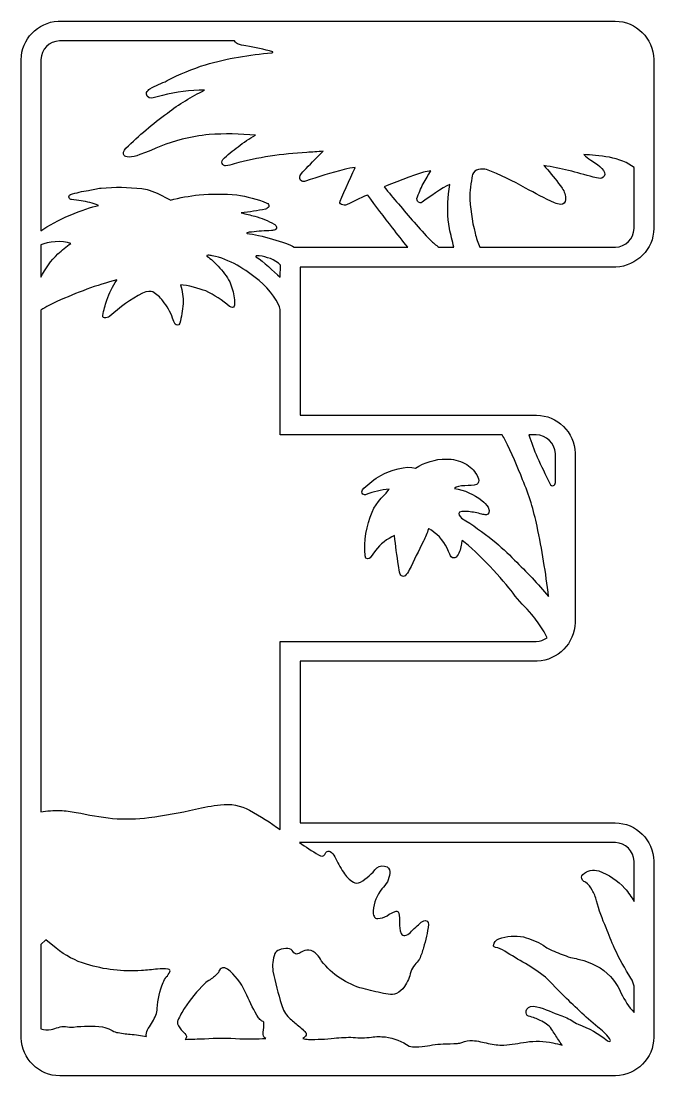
# Model space of a CAD drawing. Extents: x 0 to 1325, y -1 to 1049.
# Drawn here: x 0 to 306, y 539 to 1049 of the extents above; entities that cross this region are included whole.
import ezdxf

# ---------------------------------------------------------------- set-up
doc = ezdxf.new("R2010")
doc.units = 0
doc.header["$MEASUREMENT"] = 0
doc.layers.add('Layer 1', color=7, linetype='Continuous', lineweight=0)

msp = doc.modelspace()

# ---------------------------------------------------------------- linework, layer by layer
at = {"layer": 'Layer 1', "color": 1, "lineweight": 25, "true_color": 0xff0000}
for points, knots in [([(17.87, 1048.83), (7.96, 1048.24), (0.18, 1040.12), (0, 1030.19), (0, 1030.19), (0, 556.99), (0, 556.99), (0.34, 546.87), (8.54, 538.8), (18.66, 538.62), (18.66, 538.62), (287.5, 538.62), (287.5, 538.62), (297.68, 538.91), (305.84, 547.13), (306.05, 557.31), (306.05, 557.31), (306.05, 642.53), (306.05, 642.53), (305.79, 652.71), (297.55, 660.88), (287.37, 661.05), (287.37, 661.05), (134.91, 661.05), (134.91, 661.05), (134.91, 661.05), (134.91, 739.27), (134.91, 739.27), (134.91, 739.27), (249.61, 739.27), (249.61, 739.27), (259.69, 739.66), (267.72, 747.84), (267.93, 757.93), (267.93, 757.93), (267.93, 839.89), (267.93, 839.89), (267.59, 850), (259.39, 858.07), (249.27, 858.25), (249.27, 858.25), (134.91, 858.25), (134.91, 858.25), (134.91, 858.25), (134.91, 929.89), (134.91, 929.89), (134.91, 929.89), (287.68, 929.89), (287.68, 929.89), (297.78, 930.26), (305.84, 938.45), (306.05, 948.55), (306.05, 948.55), (306.05, 1030.33), (306.05, 1030.33), (305.79, 1040.51), (297.55, 1048.69), (287.37, 1048.86), (287.37, 1048.86), (18.35, 1048.86), (18.35, 1048.86), (18.35, 1048.86), (17.87, 1048.83), (17.87, 1048.83)], [0, 0, 0, 0, 1, 1, 1, 2, 2, 2, 3, 3, 3, 4, 4, 4, 5, 5, 5, 6, 6, 6, 7, 7, 7, 8, 8, 8, 9, 9, 9, 10, 10, 10, 11, 11, 11, 12, 12, 12, 13, 13, 13, 14, 14, 14, 15, 15, 15, 16, 16, 16, 17, 17, 17, 18, 18, 18, 19, 19, 19, 20, 20, 20, 21, 21, 21, 21]), ([(103.29, 1039.31), (103.46, 1038.65), (103.95, 1038.12), (104.59, 1037.9), (105.94, 1037.43), (107.34, 1037.08), (108.76, 1036.88), (113.12, 1036.17), (117.44, 1035.19), (121.69, 1033.96), (121.84, 1033.81), (121.87, 1033.53), (121.25, 1033.44), (110.4, 1032.68), (99.65, 1030.78), (89.19, 1027.77), (82.81, 1025.77), (76.62, 1023.19), (70.71, 1020.06), (67.99, 1018.66), (64.96, 1017.7), (62.33, 1016.17), (61.64, 1015.69), (61.07, 1015.06), (60.67, 1014.33), (60.39, 1013.4), (61.1, 1011.31), (63.27, 1011.57), (64.97, 1011.95), (66.66, 1012.39), (68.33, 1012.89), (74.98, 1014.62), (81.84, 1015.46), (88.71, 1015.38), (82.35, 1012.37), (76.32, 1008.68), (70.73, 1004.39), (63.68, 999.19), (57, 993.5), (50.73, 987.38), (49.46, 986.28), (49.16, 984.51), (49.84, 983.77), (50.3, 983.17), (53.34, 982.37), (57.5, 984.3), (64.79, 986.94), (70.37, 989.87), (77.9, 991.73), (82.18, 992.74), (86.53, 993.49), (90.91, 993.95), (98.4, 994.44), (105.91, 994.34), (113.39, 993.66), (110.4, 992.07), (107.58, 990.21), (104.95, 988.08), (102.36, 986.17), (99.88, 984.11), (97.53, 981.91), (96.96, 981.17), (96.98, 980.13), (97.58, 979.42), (97.89, 979.03), (98.36, 978.81), (98.85, 978.81), (100.29, 979.04), (101.71, 979.39), (103.09, 979.85), (114.55, 982.89), (126.29, 984.73), (138.13, 985.31), (140.78, 985.48), (143.42, 985.68), (146.06, 985.9), (143.3, 983.16), (140.57, 980.38), (137.88, 977.56), (136.78, 976.53), (135.8, 975.39), (134.95, 974.16), (134.49, 973.18), (134.85, 972.01), (135.79, 971.48), (136.31, 971.21), (136.92, 971.18), (137.47, 971.39), (143.67, 973.52), (149.95, 975.42), (156.29, 977.08), (158.05, 977.49), (159.83, 977.83), (161.62, 978.1), (160.96, 976.7), (155.89, 965.9), (154.3, 961.78), (153.6, 959.31), (157.21, 959.81), (157.67, 960.07), (160.22, 961.33), (166.81, 964.56), (167.63, 964.72), (171.48, 959.32), (175.49, 954.04), (179.67, 948.89), (182.06, 945.67), (184.53, 942.52), (187.09, 939.44), (187.09, 939.44), (132, 939.44), (132, 939.44), (128.52, 941.93), (115.31, 945.35), (109.28, 946.15), (109.11, 946.17), (109.21, 946.37), (109.24, 946.4), (109.96, 946.63), (110.72, 946.77), (111.48, 946.81), (114.67, 947.21), (117.88, 947.44), (121.1, 947.51), (121.7, 947.59), (122.3, 947.72), (122.89, 947.9), (123.43, 948.29), (123.65, 948.99), (123.43, 949.62), (123.2, 950.07), (122.81, 950.42), (122.34, 950.62), (119.4, 952.27), (116.27, 953.56), (113.02, 954.47), (110.85, 955.03), (108.68, 955.56), (106.49, 956.06), (110.41, 956.54), (114.3, 957.15), (118.17, 957.9), (118.83, 958.05), (119.4, 958.46), (119.76, 959.03), (120.02, 959.76), (119.65, 960.57), (118.92, 960.85), (114.21, 962.72), (109.3, 964.07), (104.29, 964.88), (98.24, 965.31), (92.16, 965.27), (86.11, 964.77), (81.41, 964.29), (76.75, 963.45), (72.18, 962.27), (72.18, 962.27), (72.02, 962.32), (72.02, 962.32), (68.82, 964.28), (65.41, 965.9), (61.86, 967.13), (60.71, 967.45), (59.54, 967.67), (58.35, 967.81), (51.84, 968.56), (45.28, 968.66), (38.76, 968.08), (36.66, 967.81), (34.58, 967.44), (32.52, 966.97), (29.59, 966.49), (26.7, 965.83), (23.86, 965), (23.27, 964.67), (23, 963.98), (23.2, 963.34), (23.38, 962.84), (23.87, 962.52), (24.4, 962.52), (25.95, 962.37), (27.49, 962.19), (29.03, 961.96), (31.88, 961.48), (34.69, 960.72), (37.39, 959.69), (31, 958.2), (16.51, 952.73), (9.55, 947.38), (9.55, 947.38), (9.55, 1030.26), (9.55, 1030.26), (9.77, 1035.14), (13.65, 1039.05), (18.53, 1039.31), (18.53, 1039.31), (103.29, 1039.31), (103.29, 1039.31)], [0, 0, 0, 0, 1, 1, 1, 2, 2, 2, 3, 3, 3, 4, 4, 4, 5, 5, 5, 6, 6, 6, 7, 7, 7, 8, 8, 8, 9, 9, 9, 10, 10, 10, 11, 11, 11, 12, 12, 12, 13, 13, 13, 14, 14, 14, 15, 15, 15, 16, 16, 16, 17, 17, 17, 18, 18, 18, 19, 19, 19, 20, 20, 20, 21, 21, 21, 22, 22, 22, 23, 23, 23, 24, 24, 24, 25, 25, 25, 26, 26, 26, 27, 27, 27, 28, 28, 28, 29, 29, 29, 30, 30, 30, 31, 31, 31, 32, 32, 32, 33, 33, 33, 34, 34, 34, 35, 35, 35, 36, 36, 36, 37, 37, 37, 38, 38, 38, 39, 39, 39, 40, 40, 40, 41, 41, 41, 42, 42, 42, 43, 43, 43, 44, 44, 44, 45, 45, 45, 46, 46, 46, 47, 47, 47, 48, 48, 48, 49, 49, 49, 50, 50, 50, 51, 51, 51, 52, 52, 52, 53, 53, 53, 54, 54, 54, 55, 55, 55, 56, 56, 56, 57, 57, 57, 58, 58, 58, 59, 59, 59, 60, 60, 60, 61, 61, 61, 62, 62, 62, 63, 63, 63, 64, 64, 64, 65, 65, 65, 66, 66, 66, 66]), ([(296.48, 977.97), (296.48, 977.97), (296.48, 948.49), (296.48, 948.49), (296.26, 943.61), (292.38, 939.7), (287.5, 939.44), (287.5, 939.44), (221.94, 939.44), (221.94, 939.44), (220.93, 941.61), (220.15, 943.88), (219.61, 946.22), (218.03, 952.33), (217.16, 958.6), (217.02, 964.9), (217.05, 966.91), (218.03, 973.43), (218.31, 974.68), (219.07, 977.23), (223.09, 977.59), (225.09, 977.04), (231.6, 974.52), (237.92, 971.53), (244.01, 968.1), (248.57, 965.5), (253.25, 963.1), (258.02, 960.91), (258.98, 960.49), (260, 960.22), (261.04, 960.12), (262.28, 960.17), (263.25, 961.19), (263.24, 962.43), (263.41, 964.44), (262.84, 966.44), (261.65, 968.06), (259.46, 971.18), (257.09, 974.16), (254.53, 976.99), (253.95, 977.65), (253.38, 978.32), (252.81, 978.99), (260.86, 977.59), (268.83, 975.72), (276.66, 973.39), (277.77, 973.08), (278.91, 972.87), (280.06, 972.77), (281.14, 972.79), (282.07, 973.55), (282.29, 974.61), (282.74, 977.27), (277.71, 980.16), (275.48, 981.64), (274.33, 982.44), (273.23, 983.31), (272.19, 984.25), (278.58, 984.02), (290.53, 983.12), (296.48, 977.97)], [0, 0, 0, 0, 1, 1, 1, 2, 2, 2, 3, 3, 3, 4, 4, 4, 5, 5, 5, 6, 6, 6, 7, 7, 7, 8, 8, 8, 9, 9, 9, 10, 10, 10, 11, 11, 11, 12, 12, 12, 13, 13, 13, 14, 14, 14, 15, 15, 15, 16, 16, 16, 17, 17, 17, 18, 18, 18, 19, 19, 19, 20, 20, 20, 20]), ([(198.24, 976.4), (196.93, 974.36), (195.67, 972.28), (194.48, 970.17), (193.27, 967.87), (192.26, 965.47), (191.46, 963), (191.31, 962.03), (191.97, 961.12), (192.94, 960.96), (193.31, 960.9), (193.69, 960.99), (194, 961.19), (197.21, 963.52), (203.54, 968.24), (207.43, 969.89), (207.19, 968.38), (206.94, 966.81), (206.7, 965.29), (206.06, 959.73), (206.22, 954.1), (207.18, 948.58), (207.84, 945.52), (208.54, 942.48), (209.27, 939.44), (209.27, 939.44), (202.08, 939.44), (202.08, 939.44), (200.62, 940.5), (199.25, 941.66), (197.95, 942.91), (192.59, 948.55), (187.45, 954.39), (182.53, 960.41), (180.13, 963.12), (177.82, 965.89), (175.59, 968.74), (178.12, 969.86), (190.76, 974.57), (194.55, 975.74), (195.47, 976.06), (197.32, 976.25), (198.24, 976.4)], [0, 0, 0, 0, 1, 1, 1, 2, 2, 2, 3, 3, 3, 4, 4, 4, 5, 5, 5, 6, 6, 6, 7, 7, 7, 8, 8, 8, 9, 9, 9, 10, 10, 10, 11, 11, 11, 12, 12, 12, 13, 13, 13, 14, 14, 14, 14]), ([(24.08, 941.32), (21.87, 939.78), (19.78, 938.08), (17.82, 936.22), (14.46, 932.95), (11.67, 929.15), (9.55, 924.97), (9.55, 924.97), (9.55, 940.66), (9.55, 940.66), (12.82, 942.12), (19.94, 942.94), (24.08, 941.32)], [0, 0, 0, 0, 1, 1, 1, 2, 2, 2, 3, 3, 3, 4, 4, 4, 4]), ([(90.44, 935.63), (91.09, 935.6), (91.73, 935.51), (92.36, 935.36), (100.85, 933.81), (108.47, 928.57), (115.15, 923.43), (120.35, 919.02), (124.9, 912.15), (125.34, 909.33), (125.34, 909.33), (125.34, 848.71), (125.34, 848.71), (125.34, 848.71), (232.67, 848.71), (232.67, 848.71), (233.21, 847.89), (233.69, 847.05), (234.12, 846.17), (237.25, 839.91), (240.08, 833.5), (242.58, 826.96), (245.64, 819.72), (247.97, 812.19), (249.54, 804.49), (251.91, 793.25), (253.77, 781.92), (255.12, 770.52), (249.92, 776.64), (244.42, 782.51), (238.65, 788.11), (235.35, 791.51), (231.87, 794.73), (228.22, 797.75), (223.39, 801.6), (218.33, 805.17), (213.07, 808.43), (212.29, 808.98), (211.03, 810.77), (212.1, 811.38), (213.48, 811.68), (214.91, 811.74), (216.32, 811.56), (218.5, 811.34), (220.65, 810.93), (222.76, 810.34), (223.53, 810.16), (224.32, 810.06), (225.12, 810.04), (225.84, 810.17), (227.07, 811.1), (225.82, 813.69), (225.07, 814.96), (224.06, 816.05), (222.87, 816.91), (219.01, 819.99), (214.43, 822.03), (209.56, 822.83), (211.2, 824.7), (217.6, 823.74), (220.33, 824.71), (221.05, 825.07), (222.13, 826.34), (220.38, 829.34), (219.04, 831.67), (217.07, 833.57), (214.68, 834.81), (211.89, 836.34), (208.73, 837.1), (205.55, 837.01), (200.27, 837.01), (195.12, 835.46), (190.72, 832.56), (186.59, 834.13), (178.18, 831.47), (173.91, 829.05), (170.84, 827.62), (168.36, 824.99), (165.73, 822.85), (164.52, 821.91), (164.72, 820.39), (165.34, 819.97), (165.81, 819.71), (166.38, 819.67), (166.88, 819.86), (170.43, 821.24), (174.17, 822.08), (177.97, 822.36), (177.05, 820.55), (171.53, 816.22), (169.83, 811.38), (166.94, 804.71), (165.76, 797.44), (166.38, 790.2), (166.48, 788.06), (168.46, 788.66), (168.88, 789.2), (168.88, 789.2), (171.37, 792.79), (171.37, 792.79), (173.76, 795.97), (176.96, 798.45), (180.65, 799.95), (181.09, 795.1), (181.73, 790.28), (182.57, 785.48), (182.57, 785.48), (183.03, 782.31), (183.03, 782.31), (183.15, 781.62), (183.5, 781), (184, 780.52), (184.53, 780.17), (185.2, 780.16), (185.75, 780.47), (186.52, 781.36), (187.18, 782.33), (187.72, 783.37), (190.01, 788.02), (192.26, 792.58), (194.55, 797.23), (195.46, 799.2), (196.3, 801.2), (197.09, 803.22), (197.16, 803.25), (198.02, 802.89), (198.49, 802.54), (202.22, 800.05), (205.09, 796.47), (206.7, 792.29), (207.07, 791.36), (207.52, 790.47), (208.06, 789.63), (208.71, 789.02), (209.71, 789), (210.4, 789.56), (211.74, 791.2), (212.59, 793.18), (212.85, 795.28), (212.98, 796.24), (213.01, 796.76), (213.34, 797.67), (220.88, 792.11), (233.29, 778.33), (237.98, 772.09), (240.55, 768.35), (244.05, 765.3), (246.98, 761.83), (248.89, 759.45), (250.7, 756.98), (252.4, 754.44), (253.16, 753.2), (253.82, 751.9), (254.37, 750.56), (252.84, 749.49), (251.04, 748.88), (249.18, 748.81), (249.18, 748.81), (125.34, 748.81), (125.34, 748.81), (125.34, 748.81), (125.34, 657.74), (125.34, 657.74), (120.58, 661.16), (115.63, 664.31), (110.53, 667.18), (106.23, 669.48), (101.31, 670.4), (96.47, 669.81), (92.37, 669.28), (88.29, 668.54), (84.27, 667.58), (76.85, 665.94), (69.37, 664.59), (61.84, 663.55), (56.01, 662.86), (50.12, 662.73), (44.27, 663.19), (38.36, 663.88), (32.49, 664.85), (26.67, 666.09), (24.07, 666.55), (21.45, 666.88), (18.82, 667.06), (15.71, 667.11), (12.61, 666.85), (9.55, 666.29), (9.55, 666.29), (9.55, 909.05), (9.55, 909.05), (12.04, 910.63), (14.64, 912.02), (17.35, 913.2), (22.1, 915.31), (26.91, 917.3), (31.77, 919.16), (36.56, 920.91), (41.44, 922.41), (46.38, 923.68), (46.37, 923.62), (46.37, 923.57), (46.35, 923.52), (44.18, 920.58), (42.53, 917.29), (41.48, 913.79), (40.65, 911.41), (39.99, 908.98), (39.5, 906.51), (39.21, 904.41), (42.64, 905.75), (42.97, 906.08), (47.71, 910.48), (53.01, 914.24), (58.73, 917.26), (60.69, 918.41), (63.14, 918.18), (63.68, 917.85), (65.56, 916.77), (67.2, 915.33), (68.51, 913.61), (70.6, 911.09), (72.21, 908.21), (73.25, 905.11), (73.61, 904.09), (74.06, 903.12), (74.59, 902.18), (74.96, 901.65), (76.28, 901.43), (76.79, 902.68), (77.54, 905.79), (78.06, 908.95), (78.33, 912.13), (78.47, 915.24), (78.05, 918.34), (77.1, 921.3), (80.33, 921.21), (86.51, 919.39), (89.28, 918.3), (93.43, 916.3), (97.32, 913.79), (100.85, 910.82), (101.11, 910.66), (101.38, 910.53), (101.66, 910.41), (102.37, 910.16), (103.16, 910.67), (103.23, 911.43), (103.31, 912.61), (103.26, 913.8), (103.07, 914.97), (102.7, 917.61), (101.98, 920.2), (100.94, 922.66), (99.48, 925.46), (97.6, 928.02), (95.36, 930.25), (93.71, 932.08), (91.88, 933.73), (89.89, 935.17), (89.65, 935.38), (89.72, 935.65), (90.44, 935.63)], [0, 0, 0, 0, 1, 1, 1, 2, 2, 2, 3, 3, 3, 4, 4, 4, 5, 5, 5, 6, 6, 6, 7, 7, 7, 8, 8, 8, 9, 9, 9, 10, 10, 10, 11, 11, 11, 12, 12, 12, 13, 13, 13, 14, 14, 14, 15, 15, 15, 16, 16, 16, 17, 17, 17, 18, 18, 18, 19, 19, 19, 20, 20, 20, 21, 21, 21, 22, 22, 22, 23, 23, 23, 24, 24, 24, 25, 25, 25, 26, 26, 26, 27, 27, 27, 28, 28, 28, 29, 29, 29, 30, 30, 30, 31, 31, 31, 32, 32, 32, 33, 33, 33, 34, 34, 34, 35, 35, 35, 36, 36, 36, 37, 37, 37, 38, 38, 38, 39, 39, 39, 40, 40, 40, 41, 41, 41, 42, 42, 42, 43, 43, 43, 44, 44, 44, 45, 45, 45, 46, 46, 46, 47, 47, 47, 48, 48, 48, 49, 49, 49, 50, 50, 50, 51, 51, 51, 52, 52, 52, 53, 53, 53, 54, 54, 54, 55, 55, 55, 56, 56, 56, 57, 57, 57, 58, 58, 58, 59, 59, 59, 60, 60, 60, 61, 61, 61, 62, 62, 62, 63, 63, 63, 64, 64, 64, 65, 65, 65, 66, 66, 66, 67, 67, 67, 68, 68, 68, 69, 69, 69, 70, 70, 70, 71, 71, 71, 72, 72, 72, 73, 73, 73, 74, 74, 74, 75, 75, 75, 76, 76, 76, 77, 77, 77, 78, 78, 78, 79, 79, 79, 80, 80, 80, 81, 81, 81, 82, 82, 82, 83, 83, 83, 84, 84, 84, 85, 85, 85, 86, 86, 86, 87, 87, 87, 87]), ([(115.22, 935.24), (118.65, 934.9), (122.71, 933.58), (125.53, 930.83), (125.53, 930.83), (125.32, 924.94), (125.32, 924.94), (121.7, 927.79), (117.62, 932.51), (113.6, 934.77), (113.52, 934.82), (113.49, 935.18), (113.64, 935.24), (114.16, 935.27), (114.69, 935.27), (115.22, 935.24)], [0, 0, 0, 0, 1, 1, 1, 2, 2, 2, 3, 3, 3, 4, 4, 4, 5, 5, 5, 5]), ([(249.09, 848.71), (254.05, 848.58), (258.09, 844.68), (258.38, 839.73), (258.38, 839.73), (258.38, 825.67), (258.38, 825.67), (258.33, 824.34), (256.86, 823.05), (255.64, 825.26), (253.59, 829.45), (251.58, 833.67), (249.63, 837.91), (248.12, 841.45), (246.76, 845.05), (245.55, 848.71), (245.55, 848.71), (249.09, 848.71), (249.09, 848.71)], [0, 0, 0, 0, 1, 1, 1, 2, 2, 2, 3, 3, 3, 4, 4, 4, 5, 5, 5, 6, 6, 6, 6]), ([(287.43, 651.51), (292.31, 651.28), (296.22, 647.4), (296.48, 642.53), (296.48, 642.53), (296.48, 622.91), (296.48, 622.91), (295.17, 625.16), (293.69, 627.3), (292.06, 629.33), (288.56, 633.11), (284.21, 636.01), (279.38, 637.81), (276.69, 638.61), (273.77, 637.96), (271.67, 636.09), (270.97, 635.34), (270.87, 634.21), (271.45, 633.36), (271.88, 632.89), (272.41, 632.52), (273.01, 632.28), (274.35, 631.28), (275.44, 629.99), (276.21, 628.51), (277.17, 626.9), (277.88, 625.14), (278.32, 623.32), (279.53, 618.87), (281.07, 614.51), (282.92, 610.28), (284.22, 606.94), (285.58, 603.62), (287, 600.32), (289.34, 595.33), (292, 590.49), (294.96, 585.83), (295.69, 584.66), (296.2, 583.36), (296.48, 582), (296.48, 582), (296.48, 569.32), (296.48, 569.32), (293.93, 572.05), (291.82, 575.17), (290.25, 578.55), (288.95, 581.55), (287.18, 584.31), (285.01, 586.74), (280.94, 590.87), (275.75, 593.71), (270.09, 594.93), (268.96, 595.21), (267.82, 595.47), (266.68, 595.7), (265.32, 596.04), (263.97, 596.48), (262.67, 597.01), (260.02, 597.93), (257.43, 599.01), (254.91, 600.26), (254.07, 600.73), (253.25, 601.25), (252.47, 601.82), (249.53, 603.62), (246.34, 604.97), (243.01, 605.83), (239.02, 606.64), (234.89, 606.35), (231.06, 604.97), (229.7, 604.41), (228.73, 603.18), (228.52, 601.73), (228.38, 601.06), (229.08, 600.8), (229.43, 600.78), (231.02, 600.49), (232.54, 599.87), (233.89, 598.96), (237.2, 596.86), (240.56, 594.86), (243.98, 592.95), (247.31, 590.94), (250.52, 588.75), (253.6, 586.38), (253.6, 586.38), (261.72, 578.12), (261.72, 578.12), (267.22, 572.62), (272.94, 567.33), (278.86, 562.27), (281.01, 560.72), (282.93, 558.86), (284.55, 556.76), (285.67, 555.16), (284.82, 554.97), (283.65, 555.6), (279.39, 559.08), (274.56, 561.8), (269.38, 563.63), (268.27, 564.06), (267.22, 564.67), (266.3, 565.42), (264.23, 566.59), (262.05, 567.55), (259.79, 568.26), (255.99, 569.72), (251.93, 571.81), (247.89, 572.31), (243.26, 572.43), (243.81, 567.81), (245.35, 567.52), (247.97, 566.86), (249.09, 566.43), (251.12, 565.45), (253.24, 564.29), (255.27, 563.35), (256.5, 561.27), (257.67, 559.54), (258.8, 557.79), (259.9, 556.01), (260.46, 555.16), (261.06, 554.34), (261.69, 553.54), (260.19, 553.87), (258.7, 554.24), (257.23, 554.65), (252.97, 555.54), (248.58, 555.65), (244.28, 554.97), (240.71, 554.38), (237.11, 553.91), (233.51, 553.56), (230.96, 553.43), (228.4, 553.69), (225.93, 554.33), (223.41, 554.97), (220.85, 555.46), (218.27, 555.79), (216.53, 555.81), (214.81, 555.48), (213.21, 554.81), (212.49, 554.57), (211.75, 554.41), (210.99, 554.36), (208.71, 554.21), (206.42, 554.14), (204.14, 554.15), (200.72, 553.86), (197.31, 553.4), (193.94, 552.77), (191.87, 552.47), (189.78, 552.56), (187.74, 553.02), (184.27, 555.32), (180.34, 556.83), (176.22, 557.44), (173.97, 557.73), (171.69, 557.71), (169.44, 557.37), (166.53, 557.02), (163.59, 556.98), (160.67, 557.26), (157.59, 557.36), (154.5, 557.23), (151.44, 556.87), (147.31, 556.41), (143.16, 556.21), (139.01, 556.28), (138.07, 556.35), (137.13, 556.47), (136.2, 556.65), (136.85, 557.08), (137.42, 557.62), (137.88, 558.26), (137.96, 558.6), (137.93, 558.95), (137.81, 559.28), (137.52, 559.81), (137.11, 560.27), (136.63, 560.64), (135.83, 561.4), (134.99, 562.12), (134.11, 562.79), (132.57, 564.04), (131.08, 565.34), (129.65, 566.69), (127.89, 568.49), (126.6, 570.7), (125.9, 573.11), (124.31, 578.43), (122.94, 583.81), (121.8, 589.23), (121.38, 592.11), (121.69, 595.04), (122.68, 597.76), (123.13, 598.56), (123.85, 599.17), (124.7, 599.51), (126.08, 600.11), (127.58, 600.38), (129.08, 600.32), (130.15, 600.16), (131.08, 599.5), (131.62, 598.56), (131.97, 598.04), (132.51, 597.7), (133.12, 597.58), (133.98, 597.62), (134.82, 597.92), (135.52, 598.44), (136.63, 599.13), (137.91, 599.48), (139.22, 599.46), (140.69, 599.29), (142.04, 598.56), (143, 597.42), (143.87, 596.41), (144.66, 595.34), (145.36, 594.2), (150.38, 587.68), (157.41, 582.99), (165.36, 580.87), (168.64, 580), (171.93, 579.22), (175.25, 578.51), (175.25, 578.51), (177.61, 578.12), (177.61, 578.12), (178.96, 577.94), (180.34, 578.06), (181.64, 578.46), (183.17, 579.23), (184.45, 580.4), (185.36, 581.84), (186.89, 583.98), (187.94, 586.43), (188.45, 589.01), (188.87, 590.25), (189.54, 591.4), (190.4, 592.39), (191.12, 593.26), (191.84, 594.13), (192.57, 594.99), (192.57, 594.99), (192.67, 595.15), (192.67, 595.15), (193.45, 596.91), (194.09, 598.73), (194.57, 600.6), (195.78, 604.26), (196.6, 608.03), (197.02, 611.87), (197.24, 613.21), (196.02, 614.35), (194.71, 613.64), (194.31, 613.44), (193.93, 613.22), (193.57, 612.96), (191.69, 611.4), (189.92, 609.72), (188.27, 607.92), (187.51, 607.2), (186.57, 606.71), (185.54, 606.51), (185.04, 606.47), (184.23, 606.77), (183.87, 607.51), (183.11, 609.16), (182.83, 610.98), (183.05, 612.77), (183.15, 614.31), (183.02, 615.85), (182.69, 617.35), (182.42, 618.39), (181.86, 618.32), (181.33, 618.26), (179.76, 617.84), (178.29, 617.11), (177.02, 616.11), (175.62, 615.33), (174.08, 614.84), (172.48, 614.68), (171.71, 614.66), (171, 615.12), (170.71, 615.84), (170.3, 616.63), (170.28, 617.41), (170.31, 618.42), (170.58, 622.35), (172.03, 626.11), (174.48, 629.19), (176.7, 631.07), (178.07, 633.77), (178.29, 636.68), (178.4, 637.48), (178.16, 639.24), (177.02, 639.76), (175.37, 640.48), (173.46, 640.29), (171.98, 639.26), (169.81, 636.47), (167.13, 634.11), (164.07, 632.32), (162.88, 631.53), (161.35, 631.96), (160.76, 632.34), (158.77, 633.51), (157.1, 635.15), (155.88, 637.11), (154.35, 639.54), (152.95, 642.05), (151.69, 644.64), (151.16, 645.65), (150.39, 646.52), (149.44, 647.18), (149, 647.47), (148.14, 647.38), (147.72, 647.02), (147.34, 646.67), (147.05, 646.24), (146.88, 645.75), (146.47, 644.8), (145.23, 644.7), (143.91, 645.54), (140.73, 647.42), (137.61, 649.41), (134.57, 651.51), (134.57, 651.51), (287.43, 651.51), (287.43, 651.51)], [0, 0, 0, 0, 1, 1, 1, 2, 2, 2, 3, 3, 3, 4, 4, 4, 5, 5, 5, 6, 6, 6, 7, 7, 7, 8, 8, 8, 9, 9, 9, 10, 10, 10, 11, 11, 11, 12, 12, 12, 13, 13, 13, 14, 14, 14, 15, 15, 15, 16, 16, 16, 17, 17, 17, 18, 18, 18, 19, 19, 19, 20, 20, 20, 21, 21, 21, 22, 22, 22, 23, 23, 23, 24, 24, 24, 25, 25, 25, 26, 26, 26, 27, 27, 27, 28, 28, 28, 29, 29, 29, 30, 30, 30, 31, 31, 31, 32, 32, 32, 33, 33, 33, 34, 34, 34, 35, 35, 35, 36, 36, 36, 37, 37, 37, 38, 38, 38, 39, 39, 39, 40, 40, 40, 41, 41, 41, 42, 42, 42, 43, 43, 43, 44, 44, 44, 45, 45, 45, 46, 46, 46, 47, 47, 47, 48, 48, 48, 49, 49, 49, 50, 50, 50, 51, 51, 51, 52, 52, 52, 53, 53, 53, 54, 54, 54, 55, 55, 55, 56, 56, 56, 57, 57, 57, 58, 58, 58, 59, 59, 59, 60, 60, 60, 61, 61, 61, 62, 62, 62, 63, 63, 63, 64, 64, 64, 65, 65, 65, 66, 66, 66, 67, 67, 67, 68, 68, 68, 69, 69, 69, 70, 70, 70, 71, 71, 71, 72, 72, 72, 73, 73, 73, 74, 74, 74, 75, 75, 75, 76, 76, 76, 77, 77, 77, 78, 78, 78, 79, 79, 79, 80, 80, 80, 81, 81, 81, 82, 82, 82, 83, 83, 83, 84, 84, 84, 85, 85, 85, 86, 86, 86, 87, 87, 87, 88, 88, 88, 89, 89, 89, 90, 90, 90, 91, 91, 91, 92, 92, 92, 93, 93, 93, 94, 94, 94, 95, 95, 95, 96, 96, 96, 97, 97, 97, 98, 98, 98, 99, 99, 99, 100, 100, 100, 101, 101, 101, 102, 102, 102, 103, 103, 103, 104, 104, 104, 105, 105, 105, 106, 106, 106, 107, 107, 107, 108, 108, 108, 109, 109, 109, 110, 110, 110, 110]), ([(16.96, 600.35), (21.28, 596.83), (26.26, 594.22), (31.61, 592.68), (40.19, 590), (49.2, 588.96), (58.17, 589.62), (60.77, 589.75), (63.36, 589.98), (65.95, 590.3), (67.68, 590.46), (69.43, 590.45), (71.16, 590.28), (71.87, 590.24), (72.29, 589.54), (72, 588.89), (71.54, 588.01), (70.94, 587.2), (70.23, 586.49), (69.58, 585.67), (69.07, 584.75), (68.71, 583.77), (67.09, 579.79), (66.11, 575.58), (65.79, 571.3), (65.85, 570.18), (65.66, 569.07), (65.24, 568.03), (64.23, 565.77), (62.97, 563.61), (61.5, 561.61), (60.93, 560.69), (60.58, 559.64), (60.48, 558.55), (60.5, 558.25), (60.56, 557.95), (60.66, 557.67), (58.06, 558.24), (55.43, 558.6), (52.77, 558.76), (50.56, 558.96), (48.35, 559.27), (46.17, 559.69), (45.21, 559.94), (44.3, 560.34), (43.47, 560.89), (42.16, 561.51), (40.78, 562.01), (39.37, 562.36), (34.71, 562.85), (30.02, 562.82), (25.38, 562.27), (24.08, 562.17), (22.77, 562.27), (21.5, 562.57), (20.31, 562.63), (19.13, 562.47), (18.01, 562.09), (16.86, 561.72), (15.71, 561.37), (14.56, 561.02), (12.89, 560.63), (11.13, 560.79), (9.55, 561.46), (9.55, 561.46), (9.55, 602.14), (9.55, 602.14), (9.55, 602.14), (12, 604.5), (12, 604.5), (12, 604.5), (16.96, 600.35), (16.96, 600.35)], [0, 0, 0, 0, 1, 1, 1, 2, 2, 2, 3, 3, 3, 4, 4, 4, 5, 5, 5, 6, 6, 6, 7, 7, 7, 8, 8, 8, 9, 9, 9, 10, 10, 10, 11, 11, 11, 12, 12, 12, 13, 13, 13, 14, 14, 14, 15, 15, 15, 16, 16, 16, 17, 17, 17, 18, 18, 18, 19, 19, 19, 20, 20, 20, 21, 21, 21, 22, 22, 22, 23, 23, 23, 24, 24, 24, 24]), ([(98.56, 590.89), (99.5, 590.56), (100.35, 590.01), (101.05, 589.3), (104.59, 586.08), (107.36, 582.1), (109.17, 577.67), (110.78, 573.88), (112.68, 570.22), (114.86, 566.72), (115.26, 566.19), (115.75, 565.72), (116.29, 565.33), (116.73, 565.11), (117.45, 564.78), (117.42, 564.24), (117.51, 562.73), (117.4, 561.21), (117.08, 559.73), (116.97, 558.99), (117.08, 558.23), (117.4, 557.55), (117.63, 557.22), (117.95, 556.97), (118.31, 556.78), (116.15, 556.6), (113.98, 556.54), (111.82, 556.63), (109.81, 556.61), (107.8, 556.56), (105.79, 556.49), (100.09, 557.09), (94.35, 557.09), (88.65, 556.51), (85.53, 556.51), (82.41, 556.42), (79.3, 556.26), (79.8, 556.68), (80.16, 557.45), (80.01, 557.8), (79.6, 558.73), (78.97, 559.53), (78.17, 560.14), (77.07, 561.16), (76.22, 562.43), (75.7, 563.84), (75.56, 564.38), (75.61, 564.95), (75.86, 565.45), (76.71, 567.53), (77.79, 569.51), (79.08, 571.37), (81.84, 575.68), (85.1, 579.66), (88.78, 583.23), (89.59, 583.95), (90.47, 584.58), (91.41, 585.13), (92.92, 586.11), (94.27, 587.32), (95.4, 588.71), (95.62, 589.46), (96.07, 590.11), (96.7, 590.57), (97.04, 590.77), (97.83, 591.07), (98.56, 590.89)], [0, 0, 0, 0, 1, 1, 1, 2, 2, 2, 3, 3, 3, 4, 4, 4, 5, 5, 5, 6, 6, 6, 7, 7, 7, 8, 8, 8, 9, 9, 9, 10, 10, 10, 11, 11, 11, 12, 12, 12, 13, 13, 13, 14, 14, 14, 15, 15, 15, 16, 16, 16, 17, 17, 17, 18, 18, 18, 19, 19, 19, 20, 20, 20, 21, 21, 21, 22, 22, 22, 22])]:
    msp.add_open_spline(points, degree=3, knots=knots, dxfattribs=at)

doc.saveas('drawing.dxf')
